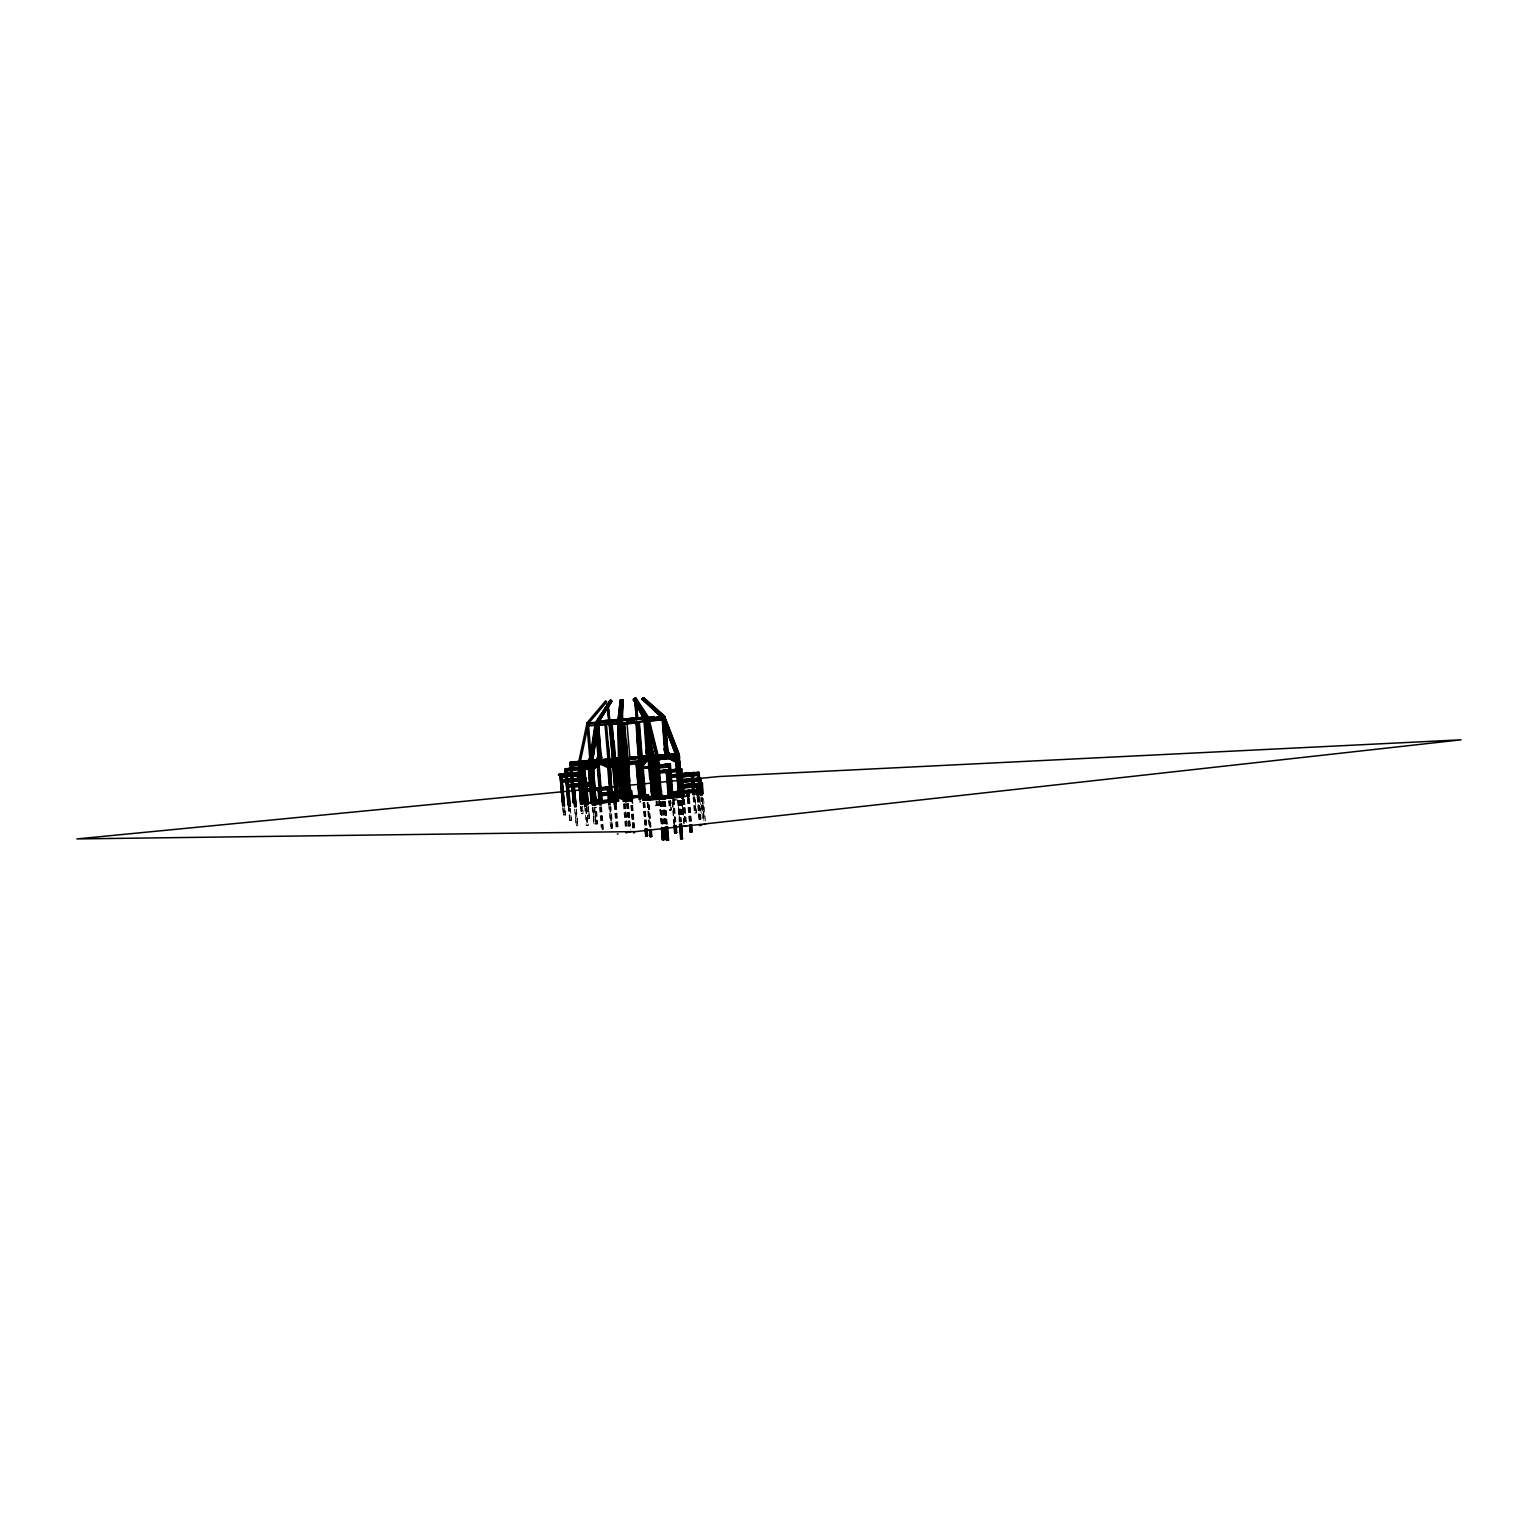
<?xml version="1.0" encoding="UTF-8"?>
<svg xmlns="http://www.w3.org/2000/svg" width="1538" height="1538" viewBox="0 0 1538 1538"><rect width="100%" height="100%" fill="white"/><g stroke="black" fill="none" stroke-linecap="round" stroke-linejoin="round"><path stroke-width="0.75" stroke-dasharray="5 3.75" d="M658.898 804.797L657.899 804.932L659.514 804.759M657.226 805.547L656.668 801.048L657.226 805.547L655.592 805.72L656.611 805.604L656.226 801.029M639.366 801.971L641 801.798L639.981 801.913M580.633 806.47L581.249 813.525L581.114 806.373M582.633 813.352L581.787 813.525M563.812 814.659L564.715 814.64M568.81 808.623L569.714 808.604M608.683 804.47L610.644 828.251L612.701 828.04L610.932 806.662M584.69 806.297L586.266 825.387L588.343 825.195L586.555 806.969M593.937 807.277L595.629 823.945L597.686 823.753L596.321 807.162M682.91 814.467L680.834 814.64L682.91 814.467L681.776 800.625M693.061 796.972L694.369 813.025L696.445 812.852L695.118 796.799M668.626 800.894L669.395 810.065L671.452 809.892L670.703 800.721M684.987 808.315L682.93 808.488L684.987 808.315L684.237 799.202M657.687 800.971L658.053 805.547L659.552 805.393M673.067 803.874L672.164 803.99M592.534 807.412L593.899 823.964L595.86 823.849L594.495 807.277M562.735 807.777L563.408 815.255L565.35 815.121L564.754 808.084M581.249 813.525L583.171 813.391L582.325 806.316L583.171 813.391M568.426 806.316L569.598 820.465L571.309 820.331M569.598 820.465L571.54 820.331L570.252 808.546M588.189 806.835L589.246 818.581L587.535 818.716L589.477 818.581L588.496 806.835M681.142 800.74L682.295 814.582L683.852 814.506L682.603 799.356M701.174 796.722L702.597 812.91L701.136 813.044L699.694 796.838M683.795 820.273L685.179 820.1M704.116 818.524L702.347 797.588L704.154 818.543L702.578 818.62L700.847 797.703M597.686 823.753L596.36 823.83L594.995 807.258M595.629 823.945L596.955 823.849L595.552 807.219M586.266 825.387L588.343 825.195M612.701 828.04L611.374 828.136L609.394 804.374M610.644 828.251L611.989 828.155L610.355 806.7M672.414 800.087L678.681 799.779L673.509 800.125M658.053 805.547L660.129 805.374L658.629 805.508L658.11 800.952M669.395 810.065L671.452 809.892M694.369 813.025L696.445 812.852M565.35 815.121L564.35 807.623M563.408 815.255L563.235 807.681M589.477 818.581L587.958 806.835M571.54 820.331L570.04 808.546M593.899 823.964L593.072 807.412M682.295 814.582L681.199 800.644M703.52 798.453L705.558 821.907M702.02 798.568L704.058 822.042M699.213 796.934L701.155 820.523M698.848 796.992L700.655 820.6M698.329 797.049L700.271 820.658M698.002 797.011L699.944 820.581M697.618 797.069L699.559 820.638L697.502 797.088M697.118 797.126L699.04 820.715M694.695 796.838L696.003 812.871L694.542 796.838M694.119 796.857L695.387 812.987M693.484 796.953L694.945 813.006M689.485 798.626L691.446 822.349M689.101 798.664L691.062 822.388M688.986 798.683L690.927 822.407M688.601 798.722L690.543 822.465M688.274 798.683L690.216 822.407M687.89 798.741L689.697 822.484M687.371 798.799L689.312 822.522M684.506 800.048L686.525 823.522M683.66 799.222L685.91 823.676M683.468 799.164L685.39 823.734M683.237 799.26L685.025 823.791M682.737 799.337L684.698 823.734M684.199 823.81L682.026 799.318L683.814 823.849M680.757 800.664L681.853 814.582M680.277 800.76L681.411 814.602M680.123 800.779L681.276 814.621M679.642 800.318L681.411 821.792M679.258 800.356L681.026 821.85M679.123 800.375L680.892 821.869M678.739 800.433L680.507 821.926M678.412 800.394L680.181 821.85M679.796 821.907L678.027 800.433L679.661 821.926M677.508 800.491L679.277 821.984M674.009 799.529L676.143 825.502M673.625 799.587L675.643 825.56M673.279 799.299L675.24 825.618M672.837 799.318L674.932 825.56M672.606 802.009L674.548 825.618M672.491 802.029L674.432 825.637M672.087 802.086L674.029 825.675M669.703 800.76L670.395 810.026M669.068 800.856L669.953 810.045M665.416 801.663L667.281 824.31M665.07 801.644L666.934 824.272M664.781 801.721L666.435 824.387M664.435 801.702L666.089 824.349M664.128 801.221L666.089 824.964M663.724 801.279L665.55 825.041M663.205 801.336L665.166 825.099M662.916 801.298L664.858 825.041M662.513 801.356L664.339 825.099M661.994 801.413L663.955 825.156M661.052 801.567L663.013 825.329M660.725 801.548L662.686 825.291M660.417 801.625L662.378 825.387M660.09 801.606L662.167 825.406M659.744 800.817L661.84 825.368M659.321 800.837L661.532 825.464M659.187 800.837L661.398 827.809M658.764 800.856L659.052 805.489M656.015 801.048L656.207 805.681M649.19 804.682L651.055 827.367M648.844 804.662L650.709 827.329M648.536 804.739L650.401 827.425M648.132 802.49L650.19 827.444M647.979 804.739L649.863 827.406M647.498 802.548L649.555 827.502M647.152 802.528L649.209 827.463M644.787 802.567L646.748 826.367M644.46 802.548L646.421 826.329M644.153 802.625L646.114 826.425M643.826 802.605L645.902 826.444M643.615 802.605L645.576 826.425M643.307 802.682L645.268 826.502M642.98 802.663L644.941 826.483M632.695 805.412L634.579 828.155M632.368 805.393L634.252 828.117M632.041 805.47L633.925 828.213M631.714 805.451L633.714 828.232M631.503 805.47L633.387 828.194M631.195 805.547L633.06 828.29M630.868 805.528L632.733 828.251M628.465 803.567L630.426 827.425M628.138 803.547L630.311 829.77M627.812 803.624L629.792 827.482M627.504 803.586L629.58 827.502M627.293 803.605L629.253 827.463M626.966 803.701L628.946 827.559M626.639 803.663L628.619 827.521M625.466 803.759L627.427 827.617M624.889 803.797L626.85 827.655L624.697 803.816M624.12 803.855L626.139 827.771M623.39 803.951L625.37 827.809M616.219 804.393L618.295 829.366M615.642 804.432L617.699 829.405M615.45 804.451L617.565 829.482M614.873 804.489L616.969 829.52M614.143 804.585L616.2 829.578M610.009 804.374L611.989 828.155M601.569 806.912L603.454 829.54M600.993 806.95L602.877 829.578M600.8 806.969L602.723 829.655M600.224 807.008L602.146 829.693M599.493 807.104L601.185 827.482M594.822 807.315L596.206 823.907M592.764 807.412L594.206 823.984M586.862 806.969L588.074 818.716M586.382 808.527L587.766 825.233M586.189 808.527L587.612 825.31M585.632 808.565L587.035 825.348M580.922 806.412L581.556 813.525M576.442 808.988L577.827 825.618L576.404 825.771L575.02 809.142M574.481 809.142L576.173 825.771M568.945 806.316L570.137 820.485M568.656 806.316L569.906 820.465M564.638 807.585L565.119 815.121M563.023 807.719L563.715 815.255M577.827 825.618L575.904 808.988L577.596 825.618M671.029 809.911L670.28 800.74L670.895 809.911"/><path stroke-width="1.5" d="M619.91 759.195L620.718 752.082L620.468 758.907M620.199 758.945L620.102 752.12M621.679 718.4L622.467 699.848L621.487 726.109M623.448 759.003L621.91 720.534L623.101 699.79L621.602 699.925L620.391 720.668L621.929 759.118L625.447 801.625L631.58 800.279L628.792 799.837M622.198 720.534L623.101 699.79M620.833 718.477L621.602 699.925M617.834 720.784L620.295 700.001L622.044 700.905L621.525 705.288M620.295 700.001L618.257 720.726L620.641 702.27M618.872 720.688L620.929 699.963M619.064 720.668L621.121 699.944M620.737 711.863L619.679 720.611L642.23 718.977M594.629 804.951L590.803 761.502L596.283 722.745L596.686 728.205L592.322 759.176M620.199 720.899L597.282 722.649L591.803 761.425L595.398 804.893M592.745 759.157L596.859 722.687L591.246 761.464L601.569 760.541L599.993 760.676M597.282 722.649L597.686 728.108L592.572 761.348L597.263 728.147L596.706 722.706M594.86 725.532L589.573 760.926L569.925 762.502L573.251 802.759L575.135 802.567L573.712 788.859M590.323 758.542L595.379 725.494M592.265 749.044L592.976 744.334M593.668 739.605L594.379 734.895M595.071 730.185L595.783 725.455M591.092 758.695L595.341 724.956M591.496 758.657L594.379 739.317M595.033 734.972L595.744 724.917M592.976 752.178L593.937 745.738M624.755 764.521C622.294 774.056 628.792 760.887 623.774 762.925M625.255 762.733L624.063 766.405M622.467 762.944L623.544 762.829L621.91 766.578L622.89 762.886M622.832 767.366L623.39 762.579M654.034 794.319L655.438 789.475L654.611 794.166M656.841 796.261L656.976 792.301M654.034 762.944L652.631 763.598M582.402 804.047L578.673 762.156L586.901 723.667L596.475 722.879M580.249 762.041L587.285 729.07L586.901 723.667M659.341 791.512L657.706 798.645L659.879 791.455L658.649 798.626L659.591 794.55M660.59 796.165L661.148 791.339M660.475 798.433L661.705 791.282M661.013 798.376L661.955 794.319M619.487 765.713C622.928 766.847 616.565 765.501 620.641 761.502L621.487 761.56M620.756 762.041C616.373 778.593 621.544 752.62 619.237 765.424M620.794 766.981L622.179 761.925M621.41 766.943L622.794 761.868M616.546 794.204L614.123 801.509L616.969 794.185M615.642 800.683L617.219 797.184M618.411 794.108C610.509 817.082 621.967 778.92 617.276 801.26M614.835 766.981L613.643 767.616L614.835 766.981L608.913 763.194M598.993 756.1L597.148 761.56L599.916 754.639M601.473 754.139L598.57 761.464L601.031 754.178L601.723 757.157L599.897 761.348L601.723 757.157M596.013 761.099L598.916 753.966L596.398 761.06M597.955 760.31C599.666 752.14 599.089 762.79 595.206 760.579M615.661 794.012L613.258 800.702L616.2 793.589M643.634 716.458L634.713 698.79L633.406 698.906L642.326 716.573M634.156 698.848L633.56 699.944L642.884 716.516M642.711 718.284L648.286 717.765L635.29 698.194L634.809 699.329L646.402 717.938L634.271 699.367L634.752 698.233L636.021 698.156L648.825 717.727L649.497 726.032M636.021 698.156L634.271 699.367M676.662 761.406L668.722 757.33M679.085 788.148L676.028 795.357L679.335 788.148M673.894 758.311L679.873 761.291L680.007 763.021L671.106 757.965M678.239 796.184L681.334 788.956M587.554 762.098L590.996 754.812M589.554 761.252L591.246 757.811M612.066 794.627L608.894 801.548M610.605 801.394L612.547 797.261M604.03 722.129L596.667 722.053L610.586 700.271L611.47 701.29L598.84 721.88L611.893 701.251L611.009 700.232L596.225 722.091L599.436 760.714M596.667 722.053L610.451 700.29L611.317 701.29L599.455 720.053M601.627 761.175L600.627 761.252L597.225 721.995L611.009 700.232M599.032 720.092L611.893 701.251M598.936 720.457L611.182 701.693L610.278 700.732L595.264 723.802M595.552 722.514L609.875 700.751M601.243 714.555L610.278 700.732M611.182 701.693L597.186 722.36M598.417 720.495L610.797 701.713L609.74 700.751M641.788 699.117L643.23 697.925L641.788 699.117L661.513 717.016L654.977 717.554M642.019 699.098L642.999 697.964L660.283 713.69M646.383 760.157L641.673 765.386L644.018 761.637M645.518 760.579L640.404 766.347L645.537 760.752M662.59 716.746L642.384 698.848L643.499 697.694L665.05 716.554L668.011 752.563M642.634 698.848L643.749 697.694L664.627 716.573L668.069 755.1M642.749 766.135C653.169 750.236 641.346 771.576 642.077 764.444M590.015 761.233L586.843 723.033L605.645 700.867L606.779 701.847L588.919 722.879M591.419 768.865L596.456 763.694M592.341 769.096C593.514 771.057 593.764 765.29 598.263 763.655M598.916 764.694C583.363 777.19 594.033 769.942 597.917 764.771M596.34 764.251L589.919 769.807L596.744 764.213M593.822 767.462L598.301 763.559M653.342 761.099L649.767 763.675M650.92 763.886L658.456 758.465M649.901 765.405L658.802 759.003M650.555 765.309L658.091 759.003M579.268 769.404L584.94 765.539M587.554 764.751L580.864 770.173M579.403 771.134L590.727 763.329M625.774 801.529L624.466 791.839M625.389 800.971L631.195 799.587M633.348 718.361L625.774 718.957M639.347 719.419L639.616 717.823L640.404 719.265M624.986 791.282L631.503 791.128L628.273 791.397M627.043 790.705L617.853 792.243M640.269 717.785L639.231 717.938M619.391 792.128L627.1 790.955M622.717 791.205L631.464 790.455L632.503 803.144M621.025 791.339L629.946 790.59L630.811 801.01M619.333 791.455L620.987 791.07M637.809 717.881L654.169 716.612L652.593 716.881L654.169 716.612L654.284 718.092L653.208 716.823M628.196 781.439L629.773 781.304L628.254 762.944L637.77 762.233L640.635 799.568M652.708 718.361L653.515 716.65M640.808 769.231C637.328 771.884 637.213 765.251 641.231 766.904M654.034 766.789L652.4 766.943L653.842 766.828M656.341 766.309L654.727 766.462L656.341 766.309L656.245 765.078M655.15 766.097L653.842 766.193L657.937 765.559L654.246 765.866M639.116 768.808L650.901 767.75M654.073 765.52L657.88 764.944L654.804 765.193L654.919 766.424M681.026 795.281L677.758 755.427L680.642 790.59M682.045 795.242L652.612 798.068L649.324 759.868M652.612 798.068L682.526 795.819L679.085 754.024L664.916 717.208L665.185 722.629L677.585 754.139L666.415 724.706M637.616 763.098L636.174 763.213L639.25 762.713M656.245 797.818L652.035 791.128M656.88 797.703L652.67 791.013M655.015 797.165L652.727 794.031M629.388 762.079L625.062 762.81L624.947 761.291L629.253 760.579L629.388 762.079L628.1 762.175M701.309 784.092L680.911 785.187M592.322 801.356L590.938 801.452L588.093 764.636M692.542 784.63L689.966 785.014L690.081 786.514L690.524 784.976M699.828 784.015L695.868 784.63L696.56 786.11M681.565 785.572L699.213 784.38L680.661 785.668L682.372 785.476M618.084 833.942L617.315 834M573.251 802.759L573.309 797.376M682.891 797.972L682.314 784.822M622.256 760.387L623.563 760.31M623.121 760.33L626.043 800.933M676.259 754.947L631.657 758.638M630.08 758.33L633.964 757.1L626.754 757.965M623.505 759.657L625.639 759.349L624.736 746.641M642.403 756.638L652.939 757.157L649.882 756.6M630.83 759.022L621.929 759.118L625.639 758.695M625.408 758.638L635.944 758.599M631.695 757.561L637.116 757.465M632.31 757.234L626.754 758.599L638.193 757.676M638.924 756.696L635.04 757.292L635.002 758.349L642.961 758.003L642.846 757.042M619.891 703.289L621.044 717.304M681.603 824.176L681.872 838.633L680.7 824.31M664.147 827.54L665.127 839.402L667.261 839.21L666.031 839.267M679.469 824.368L680.642 838.691L682.795 838.498M689.524 824.906L690.101 832.02L690.408 824.772M691.639 824.714L691.331 831.962L690.735 824.849M674.029 825.675L674.624 832.769L676.739 832.577L676.143 825.502M648.036 797.453L657.245 795.55L647.979 796.819M643.48 797.415L642.057 797.549L643.365 797.472M600.301 793.473L610.317 792.166L610.509 794.55L600.493 795.877M617.526 793.512L617.699 791.955L605.165 792.839L605.299 794.358L613.758 793.762M620.814 793.089L616.757 793.358M616.815 793.762L628.773 792.82M619.891 791.82L620.352 793.3M629.35 791.32L612.566 792.628L612.758 795.031L624.62 793.589M584.594 774.748L562.312 776.728M615.988 791.724L623.428 790.743M621.621 791.647L601.819 793.262L601.954 794.8L612.47 794.05M601.954 794.8L602.146 793.224M605.299 794.358L605.491 792.801M618.968 791.666L608.51 792.397L608.933 793.877M615.277 793.05L613.201 793.243L614.546 793.147M616.527 792.877L620.506 792.358M625.697 791.09L614.45 791.82L615.488 804.509M560.024 775.19L562.927 805.893L560.428 773.864L559.351 773.999L576.923 773.249M584.402 772.403L578 772.903M597.571 790.801L608.164 789.475L607.395 787.129L609.317 786.995L597.359 788.379L598.147 790.743M559.39 774.633L560.697 774.479M563.6 774.248L568.714 773.633M570.021 773.749L575.097 773.133M582.095 804.066L579.711 772.364L559.351 773.999M608.029 787.744L597.994 788.994L600.07 788.821M593.591 789.725L593.783 788.167M600.666 789.398L586.862 790.57L599.339 789.686M678.969 757.926L678.335 753.947M679.412 757.888L656.726 759.657M584.863 769.577L584.882 767.212L565.004 768.808L567.945 804.086M595.302 787.975L585.19 789.244M673.279 758.388C687.851 766.155 673.625 761.944 667.434 757.119M592.399 782.957L594.302 782.823L582.268 784.169L582.479 786.572L593.168 785.303L572.424 787.129M671.683 797.165L687.986 796.223M665.57 798.068L674.336 797.03M671.126 797.741L679.892 796.703M676.72 797.415L685.467 796.357M678.085 797.434L679.777 797.222L661.359 798.433L679.392 797.28M566.445 769.327L569.829 806.181M583.902 774.941L583.325 767.981L586.016 806.2L584.998 791.801M584.248 767.943L565.061 769.442L568.426 806.316M678.489 756.485L673.952 756.831M573.655 767.923L568.599 768.5L568.733 769.98L573.77 769.385M593.014 783.573L582.902 784.784L584.978 784.611M583.479 784.745L594.36 783.476L592.284 783.649M640.423 777.92L641.442 777.863M583.709 785.553L575.577 786.014L575.462 784.495M683.737 790.667L675.067 791.686L675.182 793.185L681.815 792.416M686.775 791.686L688.909 791.493L671.318 792.628L673.433 792.455L673.817 797.165M672.74 794.204L689.428 793.185L689.274 790.34L680.603 791.339M681.276 793.185L697.541 792.205M688.332 792.262L694.945 791.493L694.83 789.994L686.179 790.993L686.832 792.474M584.19 784.034L581.268 783.592L594.245 782.169L592.918 782.265M672.548 791.839L671.26 791.993L689.235 790.801M681.084 790.82L697.348 789.84M594.648 796.588L597.378 801.567L594.687 797.415M587.535 764.213L595.052 763.502M656.649 756.427L649.863 756.965M666.781 755.004L678.662 754.062M666.838 755.639L663.282 717.977M668.396 755.543L666.069 751.717M670.683 755.331L666.454 748.66M697.368 785.264L681.622 786.206M698.387 786.879L682.084 787.86M681.68 798.049L681.507 784.918M697.252 783.957L699.156 783.746L699.944 785.514M682.814 786.129L680.719 786.322L697.868 785.187L698.713 797.011M570.502 763.713L580.037 762.944M571.405 763.655L573.616 785.937M584.748 762.175L588.746 761.714M586.209 762.175L598.147 761.041M609.644 759.541L612.297 759.234L592.399 760.522L599.455 760.195M609.702 760.195L614.719 759.676M569.925 762.502L570.963 762.387M571.021 763.021L569.964 763.136L589.285 761.771M588.247 761.079C555.756 765.52 613.681 760.579 578.192 761.464M653.842 766.193L658.399 765.674M667.127 764.924L666.761 766.424L666.819 764.271L653.804 765.559L655.092 765.463M615.911 772.826L615.585 780.112M617.507 800.51L597.148 802.817M595.629 803.528L617.545 801.144L615.046 770.865M613.124 761.175L610.067 724.071L612.162 723.898L618.545 801.106L594.302 803.701M621.66 762.194L621.775 759.753M594.014 764.29L594.129 761.887L594.014 764.29L622.698 762.021M603.684 761.002L603.876 763.386L603.992 760.964M621.121 759.484L595.475 761.156L618.045 759.08L618.295 760.06M648.305 756.042L642.673 756.619L642.749 758.023M622.64 759.368L580.018 762.002L589.304 761.579M616.469 782.246L617.469 782.188L614.066 741.028L613.066 741.105M691.254 773.46L691.85 774.883M679.834 776.901L690.274 775.825M680.853 776.844L693.811 775.537L693.619 773.23M644.922 798.991L643.653 799.126L661.744 798.395L649.132 798.837M658.802 797.953L661.686 797.741L645.998 798.395M598.513 721.226L605.568 720.515L605.703 722.014M605.78 720.63L610.528 720.13M621.602 719.438L612.355 720.092L616.488 719.688L616.623 721.187M621.41 719.323L619.603 719.496L622.102 751.332M585.44 806.239L583.575 784.015L574.193 784.034L592.688 782.304L591.688 782.361M578.749 783.746L583.748 783.284L582.133 764.924M679.565 773.941L694.272 772.537L681.757 774.402M574.251 784.668L582.344 784.053M584.978 783.688L592.745 782.938L591.746 783.015L590.15 763.944L597.09 763.348M694.272 772.537L667.55 775.402L669.376 791.57M681.296 774.402L692.177 773.306M688.044 774.364L693.234 773.883L691.177 774.056M600.685 799.145L601.973 799.068L599.013 763.271M643.326 795.146L644.345 799.126M611.374 787.36L611.797 798.722L610.471 782.88M617.026 762.021L620.045 798.472L622.813 798.991L621.448 792.185M661.186 717.054L642.346 699.059M679.142 754.658L662.84 755.965L676.528 754.889L676.72 757.254L657.457 759.138M658.302 770.865L671.26 769.596M683.852 794.646L681.738 768.923L665.685 770.461L665.877 772.768L680.507 771.307M678.123 769.231L663.743 770.346L663.858 771.788L664.205 770.288M668.03 771.711L668.607 769.865M642.538 792.205L645.825 799.049L642.538 792.205L643.403 800.241M624.774 740.143L626.37 740.028L627.869 758.369M573.116 762.867L573.232 764.328L579.326 763.752M610.548 734.645L607.106 704.193L612.682 760.483M644.326 757.542L651.228 756.888M676.201 754.312L660.84 756.446M646.421 757.465L657.591 756.504M663.724 756.023L671.241 755.312M676.528 754.889L657.783 756.715L661.129 797.799M588.977 763.329L589.9 764.713M651.728 766.366L670.357 764.021L672.913 797.28M658.745 768.039L669.184 767.02M580.864 789.955L76.9 838.921L636.021 831.577L1461.1 739.816L719.399 776.498L681.18 780.208M585.651 789.494L590.419 789.032M597.59 788.321L621.467 786.014M626.254 785.553L638.193 784.38M642.961 783.919L652.516 782.996L653.573 794.569M659.687 782.304L676.412 780.67M646.71 721.111L645.576 721.284L648.555 756.523L644.73 757.042L647.19 756.773M571.809 762.29L580.441 762.271M612.143 760.522L611.989 759.253L614.258 759.08M649.709 756.369L640.327 757.273M670.357 764.021L654.765 765.501L655.746 765.424M640.135 778.555L636.79 737.375L638.385 737.26L641.75 780.247L643.019 780.131M654.169 796.799L678.104 794.588M679.065 794.512L651.881 797.664L648.767 759.907M608.029 704.135L609.894 720.515M634.041 719.746L634.271 718.208L634.406 719.707M620.641 723.264L619.314 723.379L621.121 723.264M620.66 723.571L620.064 723.667M616.142 761.598L616.277 763.098L592.995 765.27M645.133 828.847L645.729 835.999L647.536 835.903L646.96 828.751M649.401 829.732L649.959 836.537L651.804 836.441L651.247 829.636M649.959 836.537L651.804 836.441M661.398 827.809L662.378 839.69L664.205 839.594L663.224 827.713M665.762 827.425L666.742 840.267L668.588 840.171L667.473 826.579M627.139 722.725L626.946 720.38L649.44 718.323L649.632 720.707L627.946 722.668L664.858 719.573L664.493 717.227L665.3 719.553M620.679 723.898L619.468 724.033M620.718 724.225L620.083 723.994M656.668 755.293L652.785 755.639L649.651 739.624M605.338 760.176L602.089 761.137M605.799 760.137L609.106 759.83M612.874 759.484L588.189 762.29M641.019 756.811L649.209 755.985M651.862 755.773L666.069 754.697M669.837 754.427L673.721 754.062L669.895 755.062L671.529 755.254M591.861 762.079L604.415 760.887M608.164 760.579L615.585 759.907L613.72 760.041M641.077 757.446L649.151 756.677M666.108 755.331L652.516 757.061L651.478 753.101M595.975 802.894L593.053 762.617L591.342 762.771L594.822 804.932M598.897 762.079L603.55 761.656M601.743 762.925L611.49 762.021M641.461 764.828L642.73 764.713M658.226 763.771L656.822 764.463L658.11 764.348L651.901 758.638M659.398 763.367L655.303 760.157L659.398 763.367L658.995 765.174M573.828 786.668L567.368 787.264L567.176 784.88L592.13 782.323L594.053 804.989M578.134 786.283L586.958 785.476M633.002 699.982L634.31 699.867M642.596 717.708L629.926 718.707M597.225 721.995L596.225 722.091L603.992 721.495M595.86 722.783L597.705 722.61L598.686 732.588M641.692 759.561L656.611 758.599M658.995 758.388L659.667 759.849L658.572 759.945M617.276 762.233L618.968 762.098M640.519 761.118L639.424 761.214L659.667 759.849M652.4 760.368L657.726 765.29L650.632 758.753M657.284 760.06L656.072 758.638M565.984 779.728L586.113 777.959L588.304 804.47M569.656 780.919L564.273 781.131L564.138 779.631L569.521 779.42L569.656 780.919L568.925 779.478M575.385 778.882L576.116 780.343L575.981 778.843L570.56 779.055L571.29 780.497M582.556 779.766L581.825 778.305M580.672 780.516L561.197 782.265L561.005 779.901L580.249 778.19M681.142 773.845L698.713 772.999M679.431 774.037L698.656 772.364M679.469 774.671L695.983 773.095M567.407 784.88L591.919 782.957M689.12 773.825L693.984 772.787M572.713 784.745L581.652 783.938M584.325 783.688L592.707 782.938L591.649 782.977M581.172 784.591L572.521 785.38L579.538 784.784M575.789 784.418L570.329 784.611L570.463 786.129L570.944 784.553M575.577 786.014L575.962 784.591M581.806 785.399L583.152 785.341M648.248 760.945L649.747 779.055L650.92 778.978M597.34 723.302L596.34 723.379L619.814 721.591M571.963 774.691L571.079 762.098L589.342 760.464M592.341 760.214L596.436 760.464M592.707 760.406L598.09 760.176M600.243 759.983L608.625 759.234M609.702 759.138L612.893 758.849M613.97 758.753L617.161 758.465L617.026 759.464M609.682 758.907L618.737 758.33M571.482 762.675L569.714 762.829L575.52 762.425M577.519 762.175L589.112 761.156L573.443 762.771M600.147 760.33L608.106 759.541M614.104 759.08L622.544 758.33M594.379 761.137L593.072 760.618M599.551 760.637L613.758 759.426M571.751 763.29L569.752 763.463L575.577 763.059M601.358 760.599L618.295 759.349L618.372 758.349M608.433 760.272L613.201 760.099L583.19 762.579L583.113 761.368M649.94 756.619L652.804 756.388M647.671 719.13L648.94 719.015L651.247 757.292L649.978 757.273L647.037 721.533M652.189 757.119L649.401 750.236L652.189 757.119L647.556 757.523L646.364 749.986M659.11 759.907L658.841 756.638L656.476 756.85L656.745 760.118M562.101 776.767L579.268 775.44L560.024 777.151L579.499 775.421L579.826 773.056L559.409 774.172L578.23 773.172M560.005 774.152L579.249 772.441M559.447 774.806L579.288 773.076M562.946 774.518L562.427 776.075L562.312 774.575M631.464 790.455L624.947 790.628M630.061 791.916L631.56 791.782L631.983 800.856M625.812 793.493L629.561 793.723M621.698 795.108L622.813 798.991M632.156 798.818L632.599 796.338L627.523 796.184L631.945 796.396M628.831 796.165L643.884 795.031M630.445 796.242L645.537 795.108M644.883 799.914L649.459 800.144L648.382 794.935L646.229 795.127L647.075 797.491M644.191 795.415L642.384 795.531L647.786 795.665L648.171 800.202M632.041 797.857L645.672 796.646L642.576 760.733M629.676 798.53L627.735 798.587L632.791 798.76M640.692 785.322L642.519 797.28M628.292 799.299L629.734 799.164M645.576 799.952L665.819 798.683L658.36 798.703M647.094 800.029L662.32 798.895M610.278 720.361L620.314 719.592L626.966 801.509L625.12 801.586M620.968 723.283L609.298 724.283M596.686 728.205L597.686 728.108M622.525 733.664L623.967 733.549M660.013 755.312L664.012 754.966L663.839 756.158M666.819 754.735L664.877 754.889M669.53 754.485L677.162 754.466M581.326 762.598L596.609 761.618M659.956 755.946L665.704 755.466M669.395 755.158L664.935 748.602L669.145 755.158L675.067 754.658M603.011 761.022L588.689 761.618M669.607 755.754L674.874 755.312M581.518 764.944L596.802 763.982M656.361 759.484L676.835 757.676M628.196 778.901L626.62 779.035L625.562 764.713M621.583 720.707L605.184 722.053L605.049 720.553L621.621 719.188M640.404 718.861L641.711 718.746M621.64 723.033L628.196 722.687M612.758 758.638L611.336 758.753L612.355 758.715M614.431 758.484L620.391 758.215L619.737 726.59L618.295 726.705L618.968 758.33M620.218 758.311L622.659 758.138M619.276 758.715L616.123 758.349M619.852 758.965L620.352 755.062M622.717 758.753L620.852 758.945M626.87 758.407L640 757.292M652.9 756.504L624.716 758.734M643.115 757.907L625.332 759.407L621.91 720.534L628.292 720.265M624.313 759.561L655.207 756.946L655.399 759.33L624.524 761.944L624.313 759.561L624.428 762.867L628.734 762.137L629.253 760.579M640.058 759.522L644.403 759.157M625.485 765.309L625.505 774.729M685.217 826.002L686.621 825.81M621.852 701.001L623.332 700.867M625.178 719.092L636.348 718.265M656.072 717.304L664.627 716.573M648.478 718.573L665.3 717.189M648.728 719.207L664.974 717.842M623.659 722.995L628.331 722.687M623.697 723.321L634.636 722.456L627.639 723.302M623.717 723.629L633.964 722.822M623.736 723.956L634.694 723.091L627.658 723.629M639.616 738.913L638.693 739.009M651.843 739.028L653.112 738.932M578.884 764.521L590.727 763.559M578.961 765.982L607.414 763.675M578.807 772.48L558.332 774.825L578.788 772.461M679.988 773.979L699.271 772.403L684.006 774.268M681.219 774.518L699.329 773.037L680.046 774.614M681.315 775.152L699.367 773.672M696.579 773.23L696.022 774.768L695.907 773.287M611.317 782.438L610.413 764.175M679.2 777.036L699.406 775.344M679.546 779.804L699.79 778.113M680.584 782.4L680.354 780.035L700.867 778.382L702.059 792.974M680.354 780.035L700.867 778.382L702.193 795.281M682.718 780.497L700.905 779.016L680.546 780.727M690.216 779.228L689.485 780.477L690.985 780.65L689.985 778.939L690.985 780.65M684.199 781.227L682.603 779.555M684.199 781.746L697.733 780.631M682.814 782.188L700.944 780.689M681.834 784.861L702.481 783.188L681.892 784.899M686.313 785.091L702.539 783.822L681.949 785.534M693.254 785.168L702.481 784.438M681.103 787.533L690.197 786.783M696.945 786.187L701.52 785.822M681.949 787.821L702.462 786.11M582.075 803.105L612.816 800.548M582.133 803.778L612.874 801.202L609.682 763.213M620.295 719.438L621.102 719.419M586.824 723.052L595.744 722.302L596.052 725.148L621.198 723.206M586.92 724.321L596.513 723.533M622.102 722.937L621.333 703.174L622.832 720.553M624.851 722.822L623.178 722.956L626.062 757.85M587.093 726.032L620.564 723.283M622.159 759.08L620.833 726.147L622.352 726.032L621.91 720.534M612.22 739.413L613.739 746.507M623.39 738.49L624.832 738.355M607.933 741.489L609.836 759.637M618.622 741.566L620.045 741.431M621.448 741.547L622.967 741.431M677.393 754.158L665.358 722.629L664.666 717.227L678.835 754.043L659.514 755.985L676.643 754.831M578.673 762.156L591.496 761.118M592.745 761.002L597.109 760.637M597.724 760.579L602.108 760.233M602.723 760.176L607.087 759.81M652.362 756.004L678.854 754.005M659.514 755.985L675.317 754.677M578.749 762.81L583.017 762.464M587.285 762.098L597.667 761.252M604.703 760.637L609.49 760.272M652.42 756.638L657.111 756.273L660.533 799.164M578.788 763.444L580.287 763.329L583.575 803.009M622.717 719.034L642.115 717.477L642.23 718.977L654.284 718.092M619.622 720.572L621.064 720.457M627.754 720.303L627.773 722.668L638.347 721.937M626.812 722.802L632.849 722.572M664.185 719.784L630.58 722.456M624.466 723.975L626.427 723.821M638.712 756.715L627.196 758.272M642.23 756.427L648.171 756.062M626.889 757.946L638.385 757.023M625.831 758.407L648.728 757.119M627.831 758.965L634.406 758.061M624.159 759.599L621.333 759.83L621.621 763.098M625.447 758.503L625.389 752.255L625.639 759.349M626.87 762.387L629.177 767.308L626.87 761.829M622.256 763.04L620.968 763.156L620.833 761.618M622.39 763.694L624.044 791.263M627.273 763.252L637.559 762.464M627.293 764.732L637.886 763.675M626.889 765.751L629.061 798.587M628.388 765.616L629.177 767.308M636.309 764.886L635.502 762.637L638.789 762.117L638.347 764.444M653.746 765.578L652.285 765.693L653.342 778.343M639.001 767.347L650.843 766.27M643.057 768.269L649.651 767.731M653.977 768.5L654.996 768.423M620.602 701.02L622.044 700.905M651.977 718.419L656.937 718.015M652.035 719.053L656.745 718.669M648.325 725.628L647.056 718.515L649.44 718.323M656.976 756.158L647.613 718.477L648.094 723.937L649.363 723.84M594.495 743.719L595.494 743.642M591.861 760.829L612.297 759.234M661.167 755.446L665.358 755.12M598.301 761.079L590.803 761.502M585.171 762.156L598.667 761.099M604.376 760.637L609.163 760.253M649.036 757.061L655.842 756.523M662.647 755.985L679.315 754.639L679.585 757.85M651.997 757.465L656.515 757.1M672.394 755.85L679.2 755.312L671.952 755.889M573.232 764.328L573.539 762.117M658.053 758.08L665.05 757.523M580.172 764.636L570.656 765.386L570.675 763.059M593.668 763.905L600.339 763.579M649.113 760.291L653.842 759.926M570.175 768.193L589.458 766.674L589.65 768.981L565.696 771.076M581.499 768.981L581.979 767.443L586.363 766.924L586.478 768.385L585.767 766.962M616.373 792.281L628.792 791.282M620.025 793.339L627.35 792.762M625.024 800.952L627.831 800.721M631.58 800.279L630.676 793.243L631.33 800.337M634.752 698.233L647.671 717.823L648.825 717.727M646.056 752.966L647.959 756.696M638.693 757.004L639.981 756.907M613.258 759.445L614.566 759.349M615.008 759.311L622.409 758.734M625.389 758.522L626.716 758.426L606.222 760.983M646.921 756.792L648.229 756.696L645.806 750.025M595.475 761.156L618.238 759.407M609.433 760.464L622.448 759.464M593.803 761.906L622.486 759.637M565.215 773.902L573.962 773.21M570.752 774.364L575.539 773.979M616.488 719.688L616.104 721.226M603.876 763.386L621.563 762.021M637.886 760.887L639.02 760.81M639.289 764.194L641.442 796.684M639.866 764.424L641.173 764.328M653.362 764.367L648.402 759.81M666.819 764.271L662.955 765.174L666.877 764.886L664.551 764.521M596.09 722.476L602.954 721.86M600.858 760.08L604.242 759.83M612.182 759.253L613.739 759.118M647.69 757.215L657.803 756.427M571.867 762.925L576.558 762.56M581.326 762.156L589.073 761.598M592.015 761.387L596.859 761.695M602.435 760.599L613.393 759.791M644.557 757.523L662.936 756.235M664.551 755.985L669.165 755.639L666.512 751.678L665.685 741.008M592.072 762.021L596.821 761.656M612.297 760.522L613.854 760.387M676.72 757.254L655.111 759.272M589.112 764.79L604.165 763.675M658.649 767.02L663.032 766.693M633.906 718.246L642.192 717.554L641.865 719.015M627.639 722.725L636.501 722.091M600.281 757.273L598.59 761.56M657.726 755.85L665.666 754.639M669.261 754.389L673.721 754.062M581.268 783.592L584.132 783.38M642.173 756.734L647.748 756.331M654.4 756.292L665.3 755.331M669.299 755.023L674.528 754.677L674.259 757.042M641.423 757.427L649.324 756.754M590.919 762.81L591.919 762.733M593.053 762.617L596.129 804.797M664.627 757.792L669.588 757.446M593.476 788.206L605.895 787.321L606.01 788.84L605.587 787.36M587.055 789.013L602.55 787.725M586.728 789.052L599.282 788.244M624.37 790.532L613.085 791.916L614.143 804.585M607.721 763.848L614.412 768.404M608.625 793.935L613.008 793.608M655.688 792.397L654.727 785.13M641.769 794.281L642.576 798.087L643.922 797.934L642.096 798.184L635.867 722.745M643.095 794.185L642.519 778.882M664.608 751.601L664.108 748.66L667.511 753.562M592.168 760.214L623.198 758.157M622.775 758.234L579.499 761.964M642.096 757.119L644.48 756.965M647.498 756.754L658.245 756.042L661.801 799.029M571.079 762.098L588.919 760.887M618.468 759.003L617.872 721.418L618.295 726.705M582.325 761.714L589.265 761.195L580.134 762.117L613.143 759.464L608.721 760.33M596.34 760.56L613.72 759.599L601.012 760.541L598.455 723.206L601.627 761.329M646.306 757.484L658.841 756.638M587.631 761.675L581.037 761.214M656.803 757.465L658.36 757.35L656.245 757.503M654.381 766.155L655.803 766.059M656.918 766.578L654.861 766.751L670.472 765.27L668.415 765.443L670.837 794.935M578.596 765.347L571.213 765.828L578.057 765.405M680.315 769.019L681.738 768.923M656.207 771.057L657.495 780.304M658.86 770.826L668.376 770.192M679.738 769.711L681.795 769.558L666.165 771.057L668.242 770.884L670.337 796.126M663.858 771.788L675.509 770.884M666.223 771.807L658.975 772.287L659.321 770.769M680.623 785.034L699.156 783.746M607.106 704.193L608.529 704.096M665.185 751.563L665.185 748.583M671.01 771.903L656.822 773.326M679.931 774.172L689.543 773.556M691.735 773.345L694.33 773.172M670.184 775.152L684.679 774.056M675.182 793.185L675.586 791.647M677.624 776.152L670.318 776.632L670.645 775.114M682.776 776.19L668.165 777.69M574.193 784.034L576.961 784.534M578.346 783.784L577.519 785.476M576.096 784.438L580.018 784.207M596.225 801.029L615.258 799.875M595.302 801.125L614.335 799.991M596.052 801.644L597.378 801.567M595.36 801.759L615.296 800.51M676.528 753.87L666.896 726.032M587.324 785.111L576.923 785.534L576.788 784.034M593.533 761.598L602.127 761.099M593.303 796.684C604.819 818.216 588.343 788.263 594.456 786.341M618.661 797.107L616.853 801.298L618.545 801.106M649.055 763.521L649.209 765.232M595.264 803.009L618.507 800.452L616.373 800.625L613.143 761.541M677.008 762.771C647.325 747.084 700.521 774.018 668.472 757.907M674.624 832.769L676.739 832.577M690.101 832.02L692.215 831.827M665.127 839.402L666.858 839.267M680.642 838.691L682.391 838.556L681.219 824.233M559.409 774.172L560.524 774.133M579.345 773.71L560.62 775.402M694.965 773.287L691.735 773.403L693.446 794.646M686.083 773.979L689.409 773.825L689.543 775.306L688.736 773.883M576.981 778.478L582.421 778.266M600.512 799.164L601.973 799.068M611.028 798.76L612.316 798.683M620.045 798.472L622.044 798.318M620.66 721.303L622.14 721.187M624.197 758.811L621.506 721.245M651.401 756.619L641.846 757.792M584.748 778.747L586.766 806.104M585.613 778.632L566.791 780.362M691.369 774.921L696.695 774.71M620.698 720.649L620.833 726.147M636.636 757.561L642.903 757.35M614.316 758.503L620.391 758.215M619.045 721.937L622.044 758.176L620.948 758.253L617.949 722.033M615.911 758.984L619.987 758.849M570.694 780.554L576.116 780.343M585.536 780.362L566.407 782.092M617.565 759.003L622.852 758.83M624.774 759.388L627.639 759.291M592.13 782.323L572.117 784.111L573.27 784.072M642.384 698.848L661.34 715.228M583.248 783.438L588.766 783.246M591.976 783.611L591.015 764.386M652.343 759.522L655.399 762.464M572.174 784.745L573.328 784.726M570.463 786.129L573.693 786.033M573.193 787.11L571.617 763.617M617.738 762.194L621.89 762.098M651.055 790.782L655.553 797.318L651.055 790.782L652.4 797.03M629.734 791.897L630.926 791.839L631.676 800.933M648.382 794.935L643.807 794.742L644.153 796.569L629.1 797.703M641.692 794.935L646.883 795.069L647.306 800.279M643.864 795.396L648.44 795.607L646.594 795.723L646.979 800.26M641.884 797.338L646.441 797.549M660.475 798.51L665.185 798.741M663.685 798.876L659.033 799.299M670.683 755.043L672.221 754.697M664.051 755.619L665.204 755.754M663.416 755.677L664.57 755.812M634.617 832.654L633.445 832.827M647.536 835.903L646.614 828.713M650.612 836.48L650.593 829.693M645.729 835.999L645.46 828.886M670.241 757.427L671.721 757.619M662.032 827.752L663.013 839.633L664.205 839.594M667.607 840.171L668.588 840.171M662.378 839.69L661.725 827.848M666.742 840.267L665.973 826.713M697.81 773.787L699.617 794.569M696.733 778.382L697.771 780.093L696.099 778.42M699.329 779.112L700.77 795.415M681.988 780.593L683.276 797.934M691.696 784.63L690.947 785.86M608.606 767.866L600.166 763.175M599.878 763.752L610.182 768.616M603.838 763.963L610.048 766.885M672.971 758.907L676.72 760.772M669.78 757.58L678.162 761.771M673.932 759.08L677.95 761.002M705.634 824.195L704.25 824.387M608.664 763.348L613.547 766.405M608.048 763.348L613.566 766.808M607.664 763.386L615.008 767.981M606.741 763.482L614.085 768.077L606.337 763.521M607.01 763.386L614.835 768.385M611.124 764.674L614.277 766.674M657.572 763.54L653.477 760.31L657.034 763.598L657.38 765.847M642.673 698.002L661.417 715.324M609.356 700.79L610.259 701.751M610.009 700.328L610.894 701.347M581.556 796.838L585.074 801.894M581.806 799.837L584.44 803.605M569.714 773.806L569.271 775.46L569.079 773.864M635.002 699.309L647.133 717.881M633.752 699.925L643.345 716.612M635.828 700.77L644.653 716.497M637.29 704.769L639.5 708.691M641.692 712.632L644.095 716.535M651.381 750.448L653.996 756.965L650.689 750.121M651.228 757.177L649.113 753.312L650.689 757.234M646.767 796.684L644.345 792.012L645.71 795.473M666.55 726.071L676.855 753.851M675.432 753.966L663.916 722.86L675.682 753.966L665.973 729.147M625.37 762.521L627.043 767.481L625.274 764.213M627.927 762.271L629.023 765.578M657.706 756.081L648.152 718.438L648.478 722.072M648.651 723.898L656.649 756.158M648.094 723.937L656.111 756.215L658.245 756.042L648.882 718.381L649.209 722.014M649.882 737.279L653.996 756.1M649.824 739.605L653.381 755.523M645.71 724.436L646.652 728.628M651.766 751.467L649.92 743.2L651.574 751.486M645.537 724.456L646.46 728.628M622.486 700.944L622.256 699.867L621.044 720.611L622.794 759.041M622.948 792.416L623.813 796.722M620.91 792.608L622.198 799.049M627.523 801.336L625.37 764.021M648.344 718.419L648.671 722.053M644.672 720.976L644.98 724.513M702.27 783.111L703.251 793.8M700.867 784.534L701.751 793.935M701.02 794.435L699.098 772.999M698.271 783.842L699.021 794.588M697.348 783.611L698.329 797.049M697.81 794.665L697.041 785.226L696.925 794.761M696.656 785.264L697.425 794.704M696.426 784.591L697.502 797.088M693.119 772.614L694.945 794.512M692.811 773.902L694.503 794.531M692.85 776.209L694.349 794.55M692.1 772.672L693.888 794.627M691.35 776.344L692.869 794.685M691.466 784.226L691.581 785.803M689.678 773.153L689.658 775.037M689.062 773.191L689.216 775.075M688.755 790.359L689.293 796.242M688.909 796.299L688.524 791.551L688.774 796.299M691.831 831.885L691.254 824.772L691.716 831.904M687.947 790.955L688.582 798.549M687.678 791.57L688.197 798.606M687.294 791.628L687.563 796.376M690.024 824.829L690.485 831.962M686.698 790.955L687.178 796.434M683.353 785.995L684.218 795.396M681.219 769.596L683.583 795.511M680.738 768.981L681.68 781.073M678.643 753.985L682.103 795.896M680.488 780.074L680.93 785.38M681.238 786.245L682.065 797.991M677.566 755.446L680.796 795.319M677.066 757.427L680.007 792.051M677.201 762.06L677.566 766.674M678.527 778.209L679.085 785.149M678.604 782.323L678.989 786.937M676.009 754.927L678.892 792.185M675.701 757.542L678.643 792.185M675.451 757.561L678.316 792.185M681.084 824.253L682.276 838.575M680.584 826.637L681.565 838.556M680.181 826.694L681.161 838.614M675.528 774.614L675.201 776.132L675.067 774.671M679.854 824.31L681.046 838.633M673.26 769.711L672.913 771.23L672.798 769.769M673.048 792.493L673.298 797.242M675.759 825.541L676.22 832.654M675.24 825.618L675.836 832.712M669.895 765.309L672.606 797.242M674.932 825.56L675.528 832.635M671.837 792.57L672.221 797.299L669.222 764.098M674.548 825.618L675.144 832.692L674.432 825.637M668.992 764.732L671.702 797.357M668.838 765.405L671.279 794.915M664.166 722.687L665.3 736.433M666.954 755.85L642.134 757.773M663.474 717.977L666.531 755.023M667.915 770.25L669.895 796.146M667.127 770.365L669.261 796.242M662.436 718.227L665.416 755.754M666.608 771.038L668.819 796.261M662.109 718.265L665.012 756.042L664.512 754.735M666.127 770.442L668.261 796.299M662.59 765.193L661.263 764.674L661.59 766.924L661.955 765.424M661.09 754.966L661.225 756.081M667.127 826.54L668.242 840.113M666.838 826.637L667.742 840.248L666.665 828.867M660.975 765.328L659.687 765.424M665.358 827.463L666.339 839.344M664.666 827.463L665.512 839.344M657.533 757.388L660.956 797.818M662.878 827.675L663.858 839.556M657.168 759.81L657.591 766.962M658.149 771.692L659.148 785.956M659.725 790.705L660.129 797.838M662.59 827.771L663.57 839.652M662.244 827.732L663.359 839.671M656.457 759.887L659.591 797.895M655.784 755.869L655.861 757.792M656.457 765.059L656.63 767.174M657.072 773.441L658.764 793.993L658.206 788.917M656.034 765.309L658.302 796.357M655.707 765.886L655.746 767.347M657.591 788.975L657.783 793.55M655.284 766.712L657.88 796.376M654.611 763.579L657.303 796.415M654.054 763.617L655.38 779.593M655.746 784.169L656.688 795.588M653.861 763.636L656.572 795.627M656.284 796.492L653.381 763.694L655.649 793.397M653.227 766.866L653.958 778.305M649.882 730.723L651.997 756.446M652.65 763.752L655.092 793.435M653.9 785.187L654.457 792.032M649.094 734.876L650.228 748.737M650.612 753.351L650.997 757.965M651.343 759.849L654.227 797.261M647.556 717.823L650.747 758.003M651.093 759.887L653.977 797.318M647.594 721.495L648.363 730.838M648.748 735.529L650.324 756.965M651.285 766.712L652.247 778.324M651.343 771.365L651.901 778.324M652.612 789.936L653.246 794.569M647.094 725.725L648.229 739.586M649.247 751.871L649.747 758.061M650.882 771.653L652.804 795.011M646.46 721.13L649.517 758.099M649.728 760.003L652.746 797.376M646.268 721.13L649.324 758.119M645.883 721.245L648.363 751.102M648.998 759.887L649.863 769.173M650.536 778.459L652.15 797.03M645.191 719.765L646.691 737.913M647.056 742.45L648.056 757.561M647.844 757.58L644.633 719.822L647.46 756.119M643.903 719.88L646.594 756.427M646.152 757.734L638.366 758.08M645.537 756.158L645.595 757.407M644.98 756.388L644.845 757.58M644.691 756.408L644.672 757.85M644.307 756.581L644.46 757.869M647.575 795.684L647.94 800.221M650.382 829.713L650.939 836.518M643.672 756.312L643.634 757.6L643.172 756.658M649.747 829.77L650.305 836.576M639.616 717.823L639.981 719.38M642.211 757.369L639.347 721.649L637.29 721.822L643.749 800.26M638.808 721.687L641.519 756.542M642.038 760.772L644.941 796.03M638.193 717.842L638.308 719.342M638.731 724.033L639.885 737.971M640.154 741.181L641.481 757.215M641.846 760.791L644.768 796.05M637.943 719.38L636.136 701.905L637.482 718.284M638.097 721.745L641.058 758.157M644.595 800.183L641.231 760.829L642.211 774.941M637.847 722.572L639.154 738.567M639.558 742.662L640.712 756.6M643.557 795.473L643.961 800.241M646.306 828.809L646.902 835.961L645.768 828.79M645.979 828.771L646.691 835.98M635.117 702.02L636.79 719.726M636.867 723.071L637.443 730.089M634.829 702.02L636.463 719.746M636.597 722.668L639.424 756.946M639.5 757.638L629.965 758.792L626.831 721.053M639.75 760.522L643.095 800.318M636.424 722.687L639.27 756.965M639.558 760.541L642.769 800.298M636.905 758.196L636.924 757.138L636.694 758.215M636.886 762.387L640 799.625M636.79 762.406L639.808 799.645M636.367 763.175L639.193 797.357M635.982 762.54L639.174 799.683M635.405 756.984L635.213 758.349M633.368 757.427L633.329 758.503M631.907 757.542L631.849 758.619M630.234 757.676L630.176 758.772M628.35 757.83L628.388 758.926M630.599 791.82L631.464 800.952M624.639 722.822L627.715 760.06M628.273 764.309L631.138 800.933M624.005 722.879L627.081 760.118L623.813 722.898M627.639 764.348L630.484 800.99M627.216 764.405L630.138 799.722M623.582 725.263L625.928 753.908M626.793 764.424L629.753 800.356M626.581 764.463L629.503 799.76M624.178 739.797L623.236 728.378L624.005 739.816M624.563 746.661L625.12 753.505M626.081 766.251L628.85 798.606M627.408 784.745L627.965 791.666M628.177 796.146L628.369 798.53M622.429 728.435L623.371 739.855M623.851 745.642L624.505 753.562M621.275 721.245L624.39 758.792M625.255 766.328L627.35 791.724M627.35 793.993L627.946 801.144M626.254 783.765L626.812 790.532L626.062 783.803M626.831 791.686L627.619 801.221M621.044 725.994L622.602 744.757M624.563 765.732L625.678 779.285M626.504 791.666L627.408 801.24M623.736 765.809L626.024 791.339M625.985 791.762L626.773 801.298M622.909 760.349L626.447 801.279M619.545 724.187L620.679 737.759M622.448 762.771L624.832 791.686M618.872 721.956L621.871 758.196M618.564 721.995L620.621 746.891M623.313 779.824L623.87 786.649M618.257 721.995L621.16 759.08M623.89 791.878L624.678 801.413L621.294 764.098M621.179 763.982L623.524 792.339M620.852 764.021L623.967 801.529M620.372 761.752L622.775 791.878M619.756 761.81L623.198 801.567M619.545 761.81L622.063 792.455M619.237 761.868L622.063 796.069M619.045 761.868L621.775 796.05M618.507 761.906L621.333 796.088M618.334 761.925L621.352 798.376M617.911 759.734L617.545 758.234L619.66 758.138L619.122 726.647M617.795 761.964L620.814 798.433M616.796 758.83L616.949 760.157M614.527 756.081L615.315 765.655M611.74 723.937L618.065 800.471M613.297 747.622L611.182 723.975L617.372 800.587M613.335 750.294L614.662 766.289M610.605 724.014L613.681 761.137M613.854 761.752L616.949 800.606L610.317 722.495M608.221 706.48L612.643 760.137M612.758 761.579L615.373 792.916M615.469 795.319L616.219 804.393M612.489 762.829L615.354 797.588M614.892 795.357L615.45 802.163M611.663 758.965L611.874 760.157M611.259 759.368L611.124 759.003M613.777 793.204L614.912 804.547M610.721 759.426L610.797 760.637M610.24 759.08L610.605 760.637M606.51 724.436L609.567 761.329M609.509 764.732L610.451 776.056M608.798 762.521L609.875 778.343M608.106 759.272L608.144 760.387M605.03 724.552L608.087 761.464M608.087 762.579L611.336 800.683M607.375 759.349L607.741 760.868M607.856 762.598L608.241 767.116M608.798 773.902L609.721 785.207M607.029 759.138L607.145 760.445M607.337 762.637L610.548 801.913M609.183 792.435L608.798 787.687L610.009 804.374M605.953 759.464L606.03 761.002M605.472 760.137L605.395 760.829M607.971 787.091L609.452 804.412M608.683 804.47L607.299 787.821L609.356 787.648L598.57 788.956L600.07 804.797M604.53 759.599L604.684 761.099M604.357 759.618L604.492 761.118M603.107 759.714L603.165 761.214M602.627 759.522L602.973 761.233M599.07 737.26L600.916 760.714M596.898 723.341L599.916 761.464M598.263 748.795L599.013 757.907M597.109 739.72L597.494 744.277M597.859 748.833L598.628 757.946L596.802 737.452M595.475 726.09L596.033 732.915M596.417 737.49L598.301 760.291M601.435 799.106L598.474 763.329L601.262 799.126M597.782 763.386L601.396 804.643M597.955 768.154L599.128 782.458M599.493 788.859L600.07 795.646M600.435 800.164L600.82 804.682M596.955 760.022L597.052 761.675M599.205 788.148L600.647 804.759M597.225 765.809L599.013 787.283M598.897 788.187L599.013 789.725M597.936 788.34L599.301 804.835M592.553 765.309L592.284 762.06L590.438 762.175L590.976 771.326M592.88 767.404L594.053 781.612M588.439 724.187L591.303 758.811M592.899 775.806L593.284 780.4M594.418 794.204L594.802 798.799M592.726 785.956L594.283 804.893M589.746 764.501L591.399 782.88M589.381 763.29L592.88 805.028M589.285 764.559L592.649 805.047M590.765 786.11L592.322 805.047M588.304 761.714L578.461 762.31M588.362 764.597L591.207 801.413M587.228 761.195L587.574 762.329M586.689 760.714L586.958 762.367M586.113 761.175L586.343 762.406M585.651 761.195L585.728 762.425L585.286 760.829M585.113 760.849L585.113 762.464M584.959 761.445L585.036 762.464M584.459 761.31L584.498 762.502L584.132 761.175M585.843 778.632L588.074 804.47M584.671 767.251L586.074 784.072M586.785 792.724L587.766 804.47M583.863 760.964L583.882 762.54M584.517 767.904L585.805 784.13M586.824 795.684L587.343 802.644M584.19 767.308L585.594 784.149M586.747 798.049L587.131 802.682M584.517 778.747L586.901 804.605M582.46 761.079L582.652 762.598M583.113 768.02L584.402 784.226M582.268 761.099L582.306 762.387M584.402 792.281L584.978 799.126M581.268 761.425L582.998 783.842M583.863 792.339L584.44 799.183M581.422 764.982L584.69 806.297M580.691 762.06L582.652 784.149M583.152 792.416L583.921 801.529M579.615 761.329L579.864 762.31M580.134 765.078L580.691 771.922M582.787 796.992L583.152 801.567M580.114 768.885L579.999 767.424L574.981 768L575.116 769.481L575.577 767.943M579.403 767.462L579.518 768.942M580.999 804.182L578.423 773.749L580.48 804.201M578.211 773.768L580.768 804.182M576.25 806.623L573.943 785.264L575.712 806.623M574.174 785.245L576.019 806.623M573.789 788.84L574.924 802.605M572.501 781.439L574.827 806.758M572.655 784.092L574.597 806.758M570.483 762.444L571.463 775.171M571.848 779.747L572.982 793.512M570.29 763.406L573.463 802.721M569.195 768.442L569.329 769.923M568.868 773.249L568.829 775.114M567.906 780.247L570.367 806.181M566.657 769.308L567.407 780.881M568.003 785.476L569.137 801.683M566.734 779.708L568.945 806.316M565.503 768.75L568.733 806.316M564.734 779.593L564.869 781.093M564.561 805.758L561.505 775.306L564.042 805.758M561.735 775.306L564.35 805.758M559.909 773.922L562.639 805.893M618.91 726.667L618.699 721.341L619.583 758.272M622.352 726.032L623.678 758.965M621.698 726.09L623.025 759.003M619.41 725.917L619.603 735.145M618.487 721.36L619.026 746.757M629.196 800.51L629.177 793.358L628.811 800.491M623.236 752.428L623.255 759.561M622.602 752.486L622.602 759.618M656.745 789.379L655.515 796.415L656.745 789.379M613.047 766.731L613.047 766.731M680.181 788.129L676.855 795.338L680.181 788.129M643.172 760.964L640.25 764.617L643.172 760.964M594.053 764.424L589.785 768.116L594.053 764.424M654.784 797.895L652.093 794.146L654.784 797.895M700.501 784.207L695.022 783.996L700.501 784.207M627.254 832.423L625.755 832.577L627.12 832.5M651.497 779.189L650.439 779.305L651.497 779.189M701.539 825.233L699.444 825.425L701.539 825.233M686.102 826.021L684.006 826.194L686.102 826.021M595.494 790.359L584.825 791.686L595.494 790.359M670.241 755.389L665.627 748.756L670.241 755.389M653.938 755.485L652.689 755.6L653.938 755.485M574.943 801.779L572.943 801.932L574.943 801.779M630.503 832.154L629.004 832.289L630.503 832.154M648.113 738.202L647.056 738.298L648.113 738.202M647.556 738.221L646.383 738.317L647.556 738.221M698.367 785.245L699.29 785.514L698.367 785.245M628.254 765.962L626.754 766.655L628.254 765.962M612.374 759.887L602.838 760.618L612.335 759.849M611.393 763.54L616.123 766.558L611.393 763.54M609.144 763.752L616.277 768.289L609.144 763.752M595.148 796.588L598.801 803.297L595.148 796.588M652.131 790.763L656.361 797.299L652.131 790.763"/></g></svg>
